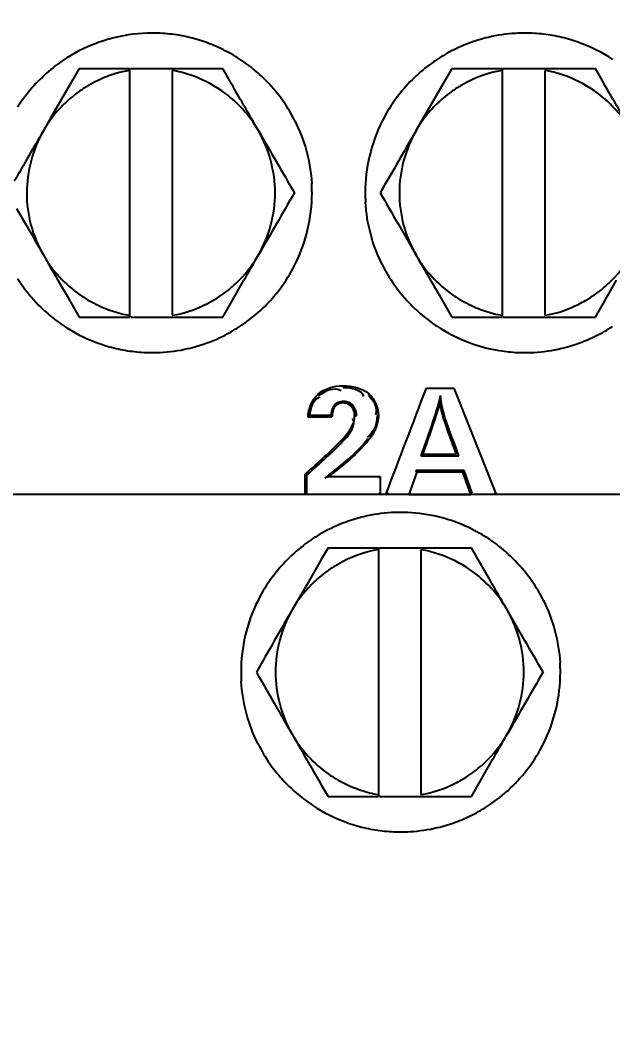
# Model space of a CAD drawing. Header units: millimetres. Extents: x 4086 to 8300, y 123 to 1549.
# Drawn here: x 7723.48 to 7727.65, y 603.03 to 610.21 of the extents above; entities that cross this region are included whole.
import ezdxf

# ---------------------------------------------------------------- set-up
doc = ezdxf.new("R2010")
doc.units = ezdxf.units.MM
doc.linetypes.add('CENTER', pattern=[0.6, 0.375, -0.075, 0.075, -0.075])
for name, color, linetype in [('中心线', 7, 'Continuous'), ('外形图', 7, 'Continuous'), ('尺寸标注', 7, 'Continuous'), ('运动范围', 7, 'Continuous')]:
    doc.layers.add(name, color=color, linetype=linetype)
doc.styles.add('思源黑', font='SourceHanSansCN-Normal.ttf')
doc.dimstyles.new('尺寸标注_1_4比例', dxfattribs={"dimtxt": 7, "dimasz": 6, "dimexe": 2, "dimexo": 1.5, "dimgap": 1, "dimtad": 1, "dimdec": 1, "dimlfac": 4, "dimdsep": 46, "dimtxsty": '思源黑', "dimcen": 0.09, "dimadec": 0, "dimazin": 0, "dimtp": 0.01, "dimtm": 0.01, "dimtfac": 1, "dimtdec": 1, "dimtofl": 0, "dimtmove": 0, "dimatfit": 3, "dimfxl": 1, "dimtolj": 1, "dimarcsym": 0})

# ---------------------------------------------------------------- blocks, each defined once
blk = doc.blocks.new('*D749')
at = {"layer": 'Defpoints', "color": 0}
for p in [(7701.103, 606.8629), (7716.0449, 606.8629), (7783.6327, 606.8629), (7961.6009, 575.4823), (7746.5371, 550.4618)]:
    blk.add_point(p, dxfattribs=at)
at = {"layer": '尺寸标注', "color": 0, "lineweight": -2}
blk.add_line((7717.5449, 606.8629), (7718.126, 606.8629), dxfattribs=at)
blk.add_arc((7783.6327, 606.8629), 67.5067, 185.094128, 344.905872, dxfattribs=at)
at = {"layer": '尺寸标注', "color": 0}
for points in [[(7717.3916, 600.9132), (7715.3936, 600.8243), (7716.126, 606.8629)], [(7849.7865, 589.0665), (7847.8343, 589.501), (7850.1139, 595.1404)]]:
    blk.add_solid(points, dxfattribs=at)
at = {"layer": '尺寸标注', "color": 0, "insert": (7783.6327, 544.0665), "char_height": 7, "attachment_point": 5, "style": '思源黑'}
blk.add_mtext('\\A1;+\\A1;170%%d', dxfattribs=at)
blk = doc.blocks.new('*D750')
at = {"layer": 'Defpoints', "color": 0}
for p in [(7746.4945, 663.3329), (7961.6062, 638.2257), (7701.103, 606.8629), (7720.6832, 606.8629), (7783.6327, 606.8629)]:
    blk.add_point(p, dxfattribs=at)
at = {"layer": '尺寸标注', "color": 0, "lineweight": -2}
blk.add_arc((7783.6327, 606.8629), 67.5878, 15.082182, 174.911989, dxfattribs=at)
at = {"layer": '尺寸标注', "color": 0}
for points in [[(7847.9162, 624.2324), (7849.8685, 624.6666), (7850.1949, 618.5926)], [(7715.3122, 612.9013), (7717.3102, 612.8126), (7716.0449, 606.8629)]]:
    blk.add_solid(points, dxfattribs=at)
at = {"layer": '尺寸标注', "color": 0, "insert": (7783.6327, 679.1611), "char_height": 7, "attachment_point": 5, "style": '思源黑'}
blk.add_mtext('\\A1;-\\A1;170%%d', dxfattribs=at)

msp = doc.modelspace()

# ---------------------------------------------------------------- linework, layer by layer
at = {"layer": '中心线', "linetype": 'CENTER', "ltscale": 20}
msp.add_line((7981.1487, 606.8692), (7585.9109, 606.8692), dxfattribs=at)
at = {"layer": '外形图'}
for p, q in [((7723.8976, 609.8692), (7723.85, 609.7872)), ((7723.8976, 609.8692), (7724.252, 609.8692)), ((7724.252, 609.8692), (7724.252, 608.1192)), ((7724.2593, 609.8692), (7724.9077, 609.8692)), ((7724.9548, 609.7872), (7724.9077, 609.8692)), ((7726.5226, 609.8692), (7726.475, 609.7872)), ((7726.5226, 609.8692), (7726.877, 609.8692)), ((7726.877, 609.8692), (7726.877, 608.1192)), ((7726.8843, 609.8692), (7727.5327, 609.8692)), ((7727.5798, 609.7872), (7727.5327, 609.8692)), ((7724.5519, 609.8562), (7724.5519, 608.1321)), ((7727.1769, 609.8562), (7727.1769, 608.1321)), ((7723.85, 609.7872), (7723.7471, 609.6096)), ((7726.475, 609.7872), (7726.3721, 609.6096)), ((7723.7471, 609.6096), (7723.6957, 609.5206)), ((7726.3721, 609.6096), (7726.3207, 609.5206)), ((7723.6957, 609.5206), (7723.6708, 609.4776)), ((7726.3207, 609.5206), (7726.2693, 609.4317)), ((7723.6708, 609.4776), (7723.6443, 609.4317)), ((7726.0509, 609.0523), (7726.0175, 608.9942)), ((7723.4555, 608.8846), (7723.5183, 608.7753)), ((7723.5183, 608.7753), (7723.5814, 608.6658)), ((7726.1433, 608.7753), (7726.2064, 608.6658)), ((7723.5814, 608.6658), (7723.6443, 608.5567)), ((7726.2064, 608.6658), (7726.2693, 608.5567)), ((7723.6443, 608.5567), (7723.6957, 608.4678)), ((7724.9548, 608.2011), (7725.057, 608.3788)), ((7727.5798, 608.2011), (7727.682, 608.3788)), ((7723.8305, 608.2349), (7723.85, 608.2011)), ((7726.4555, 608.2349), (7726.475, 608.2011)), ((7723.85, 608.2011), (7723.8976, 608.1192)), ((7724.9077, 608.1192), (7724.9548, 608.2011)), ((7726.475, 608.2011), (7726.5226, 608.1192)), ((7727.5327, 608.1192), (7727.5798, 608.2011)), ((7723.8976, 608.1192), (7724.252, 608.1192)), ((7724.2593, 608.1192), (7724.9077, 608.1192)), ((7726.5226, 608.1192), (7726.877, 608.1192)), ((7726.8843, 608.1192), (7727.5327, 608.1192)), ((7725.5779, 607.5753), (7725.5876, 607.5669)), ((7725.7551, 607.6352), (7725.7574, 607.6239)), ((7725.9388, 607.5776), (7725.9338, 607.5691)), ((7726.3422, 607.6195), (7726.537, 607.6195)), ((7726.537, 607.6195), (7726.833, 606.8695)), ((7725.7582, 607.5146), (7725.7605, 607.5252)), ((7725.6983, 607.4904), (7725.6917, 607.4966)), ((7725.8146, 607.4895), (7725.8251, 607.4964)), ((7725.6767, 607.4148), (7725.5091, 607.4148)), ((7725.6691, 607.4255), (7725.5229, 607.4255)), ((7725.6767, 607.4148), (7725.6691, 607.4255)), ((7725.8371, 607.4237), (7725.8503, 607.4234)), ((7726.0042, 607.4247), (7725.9956, 607.4245)), ((7725.7578, 607.2669), (7725.7681, 607.2592)), ((7725.9377, 607.2556), (7725.9314, 607.2622)), ((7726.3165, 607.1542), (7726.3034, 607.1431)), ((7726.3034, 607.1431), (7726.5719, 607.1431)), ((7726.3165, 607.1542), (7726.5542, 607.1542)), ((7725.4877, 607.0126), (7725.5009, 607.0077)), ((7725.4877, 606.8695), (7725.4877, 607.0126)), ((7725.5009, 606.8805), (7725.5009, 607.0077)), ((7726.2747, 607.0278), (7726.2189, 606.8695)), ((7726.2748, 607.0278), (7726.2693, 607.0387)), ((7726.609, 607.0387), (7726.2693, 607.0387)), ((7726.5991, 607.0278), (7726.2748, 607.0278)), ((7726.5991, 607.0278), (7726.609, 607.0387)), ((7726.6555, 606.8695), (7726.5991, 607.0278)), ((7726.6654, 606.8805), (7726.609, 607.0387)), ((7725.6564, 606.997), (7725.6278, 606.986)), ((7725.6564, 606.997), (7726.0167, 606.997)), ((7726.0167, 606.997), (7726.0081, 606.986)), ((7726.0167, 606.997), (7726.0167, 606.8695)), ((7725.4877, 606.8695), (7725.5009, 606.8805)), ((7726.0167, 606.8695), (7725.4877, 606.8695)), ((7726.0167, 606.8695), (7726.0081, 606.8805)), ((7726.0575, 606.8695), (7726.0756, 606.8805)), ((7726.1108, 606.8695), (7726.0575, 606.8695)), ((7726.2189, 606.8695), (7726.1108, 606.8695)), ((7726.2189, 606.8695), (7726.2134, 606.8805)), ((7726.6555, 606.8695), (7726.6654, 606.8805)), ((7726.8331, 606.8695), (7726.6555, 606.8695)), ((7726.833, 606.8695), (7726.8191, 606.8804)), ((7725.6498, 606.4942), (7725.6022, 606.4122)), ((7725.6498, 606.4942), (7726.0042, 606.4942)), ((7726.0042, 606.4942), (7726.0042, 604.7442)), ((7726.0115, 606.4942), (7726.6599, 606.4942)), ((7726.3041, 606.4812), (7726.3041, 604.7571)), ((7726.707, 606.4122), (7726.6599, 606.4942)), ((7725.6022, 606.4122), (7725.4993, 606.2346)), ((7725.4993, 606.2346), (7725.4478, 606.1456)), ((7725.4478, 606.1456), (7725.3965, 606.0567)), ((7726.9748, 605.9475), (7726.9118, 606.0567)), ((7727.0381, 605.8381), (7726.9748, 605.9475)), ((7725.1781, 605.6773), (7725.1447, 605.6192)), ((7725.2705, 605.4003), (7725.3335, 605.2908)), ((7725.3335, 605.2908), (7725.3965, 605.1817)), ((7726.707, 604.8261), (7726.8092, 605.0038)), ((7725.5827, 604.8599), (7725.6022, 604.8261)), ((7725.6022, 604.8261), (7725.6498, 604.7442)), ((7726.6599, 604.7442), (7726.707, 604.8261)), ((7725.6498, 604.7442), (7726.0042, 604.7442)), ((7726.0115, 604.7442), (7726.6599, 604.7442))]:
    msp.add_line(p, q, dxfattribs=at)
for points in [[(7725.7605, 607.5252), (7725.7491, 607.5246), (7725.7385, 607.5231), (7725.7289, 607.5208), (7725.7203, 607.5178), (7725.7127, 607.5143), (7725.7061, 607.5103), (7725.7004, 607.506), (7725.6956, 607.5013), (7725.6917, 607.4966)], [(7725.8251, 607.4964), (7725.8191, 607.5026), (7725.8123, 607.5082), (7725.8047, 607.5131), (7725.7965, 607.5172), (7725.7878, 607.5206), (7725.7789, 607.5232), (7725.7697, 607.5247), (7725.7605, 607.5252)], [(7725.6917, 607.4966), (7725.6866, 607.4886), (7725.6819, 607.4793), (7725.6777, 607.4685), (7725.6742, 607.456), (7725.6713, 607.4418), (7725.6691, 607.4255)], [(7725.8503, 607.4234), (7725.8497, 607.4369), (7725.8479, 607.4492), (7725.845, 607.4604), (7725.8412, 607.4706), (7725.8366, 607.48), (7725.8313, 607.4886), (7725.8251, 607.4964)], [(7726.0573, 606.8692), (7726.0433, 606.8692), (7726.0298, 606.8693), (7726.0167, 606.8695)]]:
    msp.add_lwpolyline(points, dxfattribs=at)
for centre, radius, start, end in [((7724.4122, 608.9943), 1.1249, 103.96074, 110.66724), ((7724.4126, 608.9904), 1.1288, 90.02617, 103.93534), ((7724.4121, 608.9947), 1.1245, 87.18946, 90.00063), ((7724.412, 608.9937), 1.1255, 80.48588, 87.18615), ((7724.4121, 608.9947), 1.1245, 70.42002, 80.48238), ((7727.0367, 608.9942), 1.125, 103.33223, 106.66723), ((7727.037, 608.9923), 1.1269, 93.34178, 103.32333), ((7727.0367, 608.9945), 1.1247, 86.66707, 93.33144), ((7727.0366, 608.9937), 1.1255, 80.00052, 86.66368), ((7727.0367, 608.9946), 1.1246, 73.32958, 79.99708), ((7724.414, 608.9908), 1.1288, 110.68997, 124.05864), ((7724.412, 608.9943), 1.1249, 68.50784, 70.42045), ((7724.4123, 608.9951), 1.1241, 63.70903, 68.50747), ((7727.0378, 608.9923), 1.1272, 113.34213, 123.32228), ((7727.037, 608.9934), 1.1259, 106.67067, 113.32961), ((7727.0368, 608.9952), 1.124, 71.83298, 73.32883), ((7727.0365, 608.9943), 1.125, 69.99576, 71.83302), ((7727.0363, 608.9938), 1.1254, 56.6635, 69.993), ((7724.4117, 608.9939), 1.1254, 57.00408, 63.70698), ((7724.4167, 608.9898), 1.1312, 127.47728, 144.1545), ((7724.4123, 608.9941), 1.1251, 124.08098, 127.43165), ((7724.4115, 608.9939), 1.1255, 50.29761, 56.99833), ((7727.0411, 608.9898), 1.1311, 126.71032, 143.28493), ((7727.0368, 608.994), 1.1252, 123.33118, 126.66572), ((7724.412, 608.9946), 1.1246, 46.93945, 50.29512), ((7724.405, 608.9893), 1.1333, 26.89277, 46.86136), ((7724.4038, 608.9922), 0.8777, 119.88469, 124.88436), ((7727.0288, 608.9922), 0.8777, 119.88469, 124.88436), ((7724.403, 608.9932), 0.8763, 124.87614, 133.24101), ((7727.0387, 608.9929), 1.1274, 143.33789, 153.31735), ((7727.028, 608.9932), 0.8763, 124.87614, 133.24101), ((7724.4124, 608.994), 1.1253, 144.19797, 147.54951), ((7724.4025, 608.9939), 0.8755, 133.25067, 141.6241), ((7727.0275, 608.9939), 0.8755, 133.25067, 141.6241), ((7724.4033, 608.9934), 0.8765, 141.63375, 149.99771), ((7727.0283, 608.9934), 0.8765, 141.63375, 149.99771), ((7727.0405, 608.9927), 1.1291, 153.3497, 166.63763), ((7917.7937, 720.6488), 222.4346, 209.999945, 210.130158), ((7912.2511, 502.0899), 214.7358, 150.008043, 150.12485), ((7727.0405, 608.9936), 1.1289, 166.68251, 179.96906), ((7724.4114, 608.9943), 1.1253, 359.99253, 3.34393), ((7724.406, 608.9947), 0.8789, 180.03198, 194.96528), ((7917.7937, 497.3396), 222.4346, 149.869842, 150.000055), ((7724.4076, 608.9948), 1.1291, 346.60517, 359.96871), ((7727.0368, 608.994), 1.1251, 179.99251, 183.32448), ((7727.031, 608.9947), 0.8789, 180.03198, 194.96528), ((7724.4057, 608.9956), 0.8788, 195.02903, 209.96306), ((7724.4077, 608.9957), 1.1292, 333.194, 346.55956), ((7727.0307, 608.9956), 0.8788, 195.02903, 209.96306), ((7724.3982, 608.9969), 0.8795, 313.29118, 329.96179), ((7727.0232, 608.9969), 0.8795, 313.29118, 329.96179), ((7724.4096, 608.9955), 1.1274, 323.12263, 333.16104), ((7727.0413, 608.9974), 1.1307, 206.7021, 223.28051), ((7724.412, 608.994), 1.1248, 212.44009, 215.79246), ((7724.4135, 608.9953), 1.1269, 215.80056, 225.84284), ((7724.4009, 608.9952), 0.8763, 304.87614, 313.24101), ((7724.4073, 608.9985), 1.1311, 306.39401, 323.06878), ((7727.0259, 608.9952), 0.8763, 304.87614, 313.24101), ((7724.397, 608.9855), 0.865, 235.08374, 243.51002), ((7724.3999, 608.9964), 0.878, 299.96582, 304.88382), ((7727.0364, 608.9939), 1.1248, 223.32409, 226.65947), ((7727.022, 608.9855), 0.865, 235.08374, 243.51002), ((7727.0416, 608.9677), 0.8447, 296.4422, 299.95926), ((7727.0249, 608.9964), 0.878, 299.96582, 304.88382), ((7724.412, 608.9941), 1.125, 225.85393, 229.20899), ((7727.037, 608.9946), 1.1256, 226.66287, 233.32292), ((7724.4119, 608.9939), 1.1248, 229.20823, 232.56232), ((7724.4118, 608.9938), 1.1246, 232.5636, 235.9151), ((7724.4116, 608.9942), 1.125, 302.99503, 306.34843), ((7727.0364, 608.9939), 1.1247, 233.32634, 236.66182), ((7724.4136, 608.9972), 1.1284, 235.93759, 249.30926), ((7724.4112, 608.9949), 1.1258, 296.29151, 302.99256), ((7727.038, 608.9972), 1.1284, 236.68393, 249.97335), ((7727.0358, 608.9949), 1.1259, 296.67218, 303.33123), ((7724.4118, 608.9938), 1.1246, 249.33188, 252.68714), ((7724.411, 608.996), 1.1269, 286.23687, 296.27916), ((7727.0364, 608.9939), 1.1247, 249.99552, 259.9969), ((7727.036, 608.9949), 1.1258, 286.67172, 293.33124), ((7727.0362, 608.9941), 1.125, 293.33462, 296.66969), ((7724.412, 608.9947), 1.1255, 252.69061, 259.3914), ((7724.4119, 608.9947), 1.1255, 259.39715, 266.09905), ((7724.4118, 608.994), 1.1248, 266.10266, 270.00006), ((7724.4118, 608.9937), 1.1245, 269.99938, 272.81196), ((7724.4115, 608.996), 1.1268, 272.82233, 282.86472), ((7724.4118, 608.994), 1.1248, 282.87382, 286.22635), ((7727.0364, 608.9948), 1.1256, 260.00032, 266.66355), ((7727.0363, 608.9939), 1.1247, 266.66695, 273.33156), ((7727.036, 608.996), 1.1269, 273.34186, 283.32407), ((7727.0363, 608.994), 1.1249, 283.33301, 286.66829), ((7729.8203, 607.2312), 3.396, 174.30831, 175.21334), ((7726.2269, 606.5011), 1.162, 127.29063, 128.15214), ((7726.5744, 782.9994), 176.1302, 269.884334, 270.026411), ((7726.1614, 605.6195), 1.1247, 103.33567, 106.67107), ((7726.1617, 605.6174), 1.1268, 93.34347, 103.32668), ((7726.1614, 605.6195), 1.1247, 69.99626, 93.33321), ((7726.1625, 605.6176), 1.1268, 113.34715, 123.32925), ((7726.1618, 605.6186), 1.1256, 106.67449, 113.33464), ((7726.161, 605.6186), 1.1257, 63.33134, 69.99376), ((7726.1612, 605.6189), 1.1253, 61.77711, 63.32859), ((7726.1615, 605.6197), 1.1245, 56.66246, 61.77701), ((7726.1657, 605.6152), 1.1307, 126.71794, 143.2957), ((7726.1615, 605.6194), 1.1248, 123.33821, 126.67329), ((7726.1608, 605.6185), 1.1259, 49.99814, 56.66053), ((7726.1612, 605.6192), 1.125, 46.66416, 49.9957), ((7726.1543, 605.614), 1.1336, 26.74147, 46.58767), ((7726.156, 605.6172), 0.8777, 119.88469, 124.88436), ((7726.1634, 605.6182), 1.127, 143.34873, 153.32977), ((7726.1551, 605.6182), 0.8763, 124.87614, 133.24101), ((7726.1547, 605.6189), 0.8755, 133.25067, 141.6241), ((7726.1555, 605.6184), 0.8765, 141.63375, 149.99771), ((7726.1653, 605.618), 1.1288, 153.36223, 166.65138), ((7911.3782, 498.7149), 214.7358, 150.008043, 150.12485), ((7726.1529, 605.6188), 0.8761, 22.50071, 29.99059), ((7726.1531, 605.6189), 0.8759, 15.00065, 22.49272), ((7726.1655, 605.6189), 1.1288, 166.69631, 179.98294), ((7726.1501, 605.6187), 0.8789, 0.03198, 14.96528), ((7726.161, 605.6191), 1.1253, 0.00622, 3.33766), ((7726.1619, 605.6193), 1.1252, 180.00622, 183.33809), ((7726.1582, 605.6197), 0.8789, 180.03198, 194.96528), ((7919.5459, 493.9646), 222.4346, 149.869842, 150.000055), ((7726.1574, 605.6195), 1.1289, 346.69755, 359.98298), ((7726.1579, 605.6206), 0.8788, 195.02903, 209.96306), ((7726.1576, 605.6204), 1.1289, 333.36409, 346.65268), ((7726.1504, 605.6219), 0.8795, 313.29118, 329.96179), ((7726.1667, 605.6227), 1.1311, 206.71309, 223.28822), ((7726.1596, 605.6201), 1.127, 323.35048, 333.33161), ((7726.1531, 605.6202), 0.8763, 304.87614, 313.24101), ((7726.1556, 605.6251), 1.1332, 303.4147, 323.26573), ((7726.1619, 605.6193), 1.1252, 223.33168, 226.66635), ((7726.1491, 605.6105), 0.865, 235.08374, 243.51002), ((7726.1688, 605.5927), 0.8447, 296.4422, 299.95926), ((7726.1521, 605.6214), 0.878, 299.96582, 304.88382), ((7726.1624, 605.62), 1.126, 226.66974, 233.32837), ((7726.1618, 605.6193), 1.1251, 233.33179, 236.6666), ((7726.1634, 605.6225), 1.1287, 236.68858, 249.9757), ((7726.1612, 605.6196), 1.1255, 296.67559, 303.33595), ((7726.1617, 605.6191), 1.1249, 249.99796, 253.33033), ((7726.1613, 605.6196), 1.1255, 286.67359, 293.33406), ((7726.1616, 605.6188), 1.1246, 293.33747, 296.67311), ((7726.1619, 605.6199), 1.1257, 253.33371, 259.99596), ((7726.1617, 605.6198), 1.1257, 260.0016, 266.66446), ((7726.1616, 605.6189), 1.1247, 266.6679, 273.33248), ((7726.1613, 605.6209), 1.1267, 273.3427, 283.3255), ((7726.1616, 605.6188), 1.1246, 283.33454, 286.67018)]:
    msp.add_arc(centre, radius, start, end, dxfattribs=at)
for points in [[(7724.252, 609.8562), (7724.1518, 609.8419), (7724.0542, 609.8035), (7723.9665, 609.7532)], [(7724.6752, 609.8254), (7724.6351, 609.839), (7724.5938, 609.8502), (7724.5519, 609.8562)], [(7724.902, 609.7121), (7724.8327, 609.7605), (7724.7553, 609.7984), (7724.6752, 609.8254)], [(7726.877, 609.8562), (7726.7768, 609.8419), (7726.6792, 609.8035), (7726.5915, 609.7532)], [(7727.3002, 609.8254), (7727.2601, 609.839), (7727.2188, 609.8502), (7727.1769, 609.8562)], [(7727.527, 609.7121), (7727.4577, 609.7605), (7727.3803, 609.7984), (7727.3002, 609.8254)], [(7725.1596, 609.4317), (7725.0912, 609.5501), (7725.023, 609.6687), (7724.9548, 609.7872)], [(7727.7846, 609.4317), (7727.7162, 609.5501), (7727.648, 609.6687), (7727.5798, 609.7872)], [(7725.1596, 609.4317), (7725.0961, 609.5416), (7725.0062, 609.6396), (7724.902, 609.7121)], [(7727.7846, 609.4317), (7727.7211, 609.5416), (7727.6312, 609.6396), (7727.527, 609.7121)], [(7725.4157, 609.5019), (7725.4845, 609.3658), (7725.5259, 609.2123), (7725.5348, 609.06)], [(7723.6443, 609.4317), (7723.5759, 609.3132), (7723.5076, 609.1946), (7723.4394, 609.0759)], [(7723.6443, 609.4317), (7723.5688, 609.3009), (7723.5271, 609.1452), (7723.5271, 608.9942)], [(7725.2768, 608.9942), (7725.2768, 609.1452), (7725.235, 609.3009), (7725.1596, 609.4317)], [(7726.2693, 609.4317), (7726.1938, 609.3009), (7726.1521, 609.1452), (7726.1521, 608.9942)], [(7725.1596, 608.5567), (7725.235, 608.6874), (7725.2768, 608.8432), (7725.2768, 608.9942)], [(7726.0175, 608.9942), (7726.0594, 608.9212), (7726.1013, 608.8482), (7726.1433, 608.7753)], [(7726.0312, 608.4893), (7725.9632, 608.6248), (7725.9223, 608.7774), (7725.9135, 608.9288)], [(7723.6443, 608.5567), (7723.7078, 608.4468), (7723.7977, 608.3488), (7723.9019, 608.2762)], [(7725.057, 608.3788), (7725.0912, 608.4381), (7725.1254, 608.4974), (7725.1596, 608.5567)], [(7726.2693, 608.5567), (7726.3313, 608.4494), (7726.3933, 608.3421), (7726.4555, 608.2349)], [(7726.2693, 608.5567), (7726.3328, 608.4468), (7726.4227, 608.3488), (7726.5269, 608.2762)], [(7723.6957, 608.4678), (7723.7406, 608.3901), (7723.7855, 608.3125), (7723.8305, 608.2349)], [(7724.5519, 608.1321), (7724.6525, 608.1466), (7724.7504, 608.1851), (7724.8384, 608.2359)], [(7724.0111, 608.2114), (7724.0491, 608.1925), (7724.0885, 608.1765), (7724.1287, 608.163)], [(7724.1287, 608.163), (7724.1688, 608.1494), (7724.21, 608.1382), (7724.252, 608.1321)], [(7726.6361, 608.2114), (7726.6741, 608.1925), (7726.7135, 608.1765), (7726.7537, 608.163)], [(7726.7537, 608.163), (7726.7938, 608.1494), (7726.835, 608.1382), (7726.877, 608.1321)], [(7727.1769, 608.1321), (7727.2606, 608.1441), (7727.3421, 608.1737), (7727.4177, 608.2114)], [(7725.5091, 607.4148), (7725.5109, 607.473), (7725.5349, 607.5361), (7725.5779, 607.5753)], [(7725.5779, 607.5753), (7725.624, 607.6172), (7725.6927, 607.6352), (7725.7551, 607.6352)], [(7725.5876, 607.5669), (7725.6267, 607.6024), (7725.6985, 607.631), (7725.7424, 607.6015)], [(7725.7551, 607.6352), (7725.8193, 607.6352), (7725.8907, 607.6202), (7725.9388, 607.5776)], [(7725.7574, 607.6239), (7725.8093, 607.6239), (7725.8875, 607.6113), (7725.8996, 607.5608)], [(7725.9388, 607.5776), (7725.9803, 607.5409), (7726.0042, 607.4802), (7726.0042, 607.4247)], [(7726.0575, 606.8695), (7726.1524, 607.1195), (7726.2473, 607.3695), (7726.3423, 607.6195)], [(7725.5229, 607.4255), (7725.5263, 607.4752), (7725.5447, 607.54), (7725.5909, 607.5584)], [(7725.9338, 607.5691), (7725.9704, 607.5367), (7726.0051, 607.4745), (7725.9829, 607.431)], [(7726.4411, 607.568), (7726.4072, 607.423), (7726.352, 607.2838), (7726.3035, 607.1431)], [(7726.4361, 607.5146), (7726.4017, 607.3928), (7726.3578, 607.2738), (7726.3165, 607.1542)], [(7726.5542, 607.1542), (7726.5116, 607.2732), (7726.462, 607.3908), (7726.4361, 607.5146)], [(7726.5719, 607.1431), (7726.5217, 607.2825), (7726.4556, 607.4205), (7726.441, 607.568)], [(7725.7578, 607.2669), (7725.7977, 607.3097), (7725.8371, 607.3651), (7725.8371, 607.4237)], [(7725.7681, 607.2592), (7725.8036, 607.2973), (7725.8515, 607.3619), (7725.8229, 607.4053)], [(7725.9956, 607.4245), (7725.9956, 607.3691), (7725.9736, 607.3006), (7725.9249, 607.2742)], [(7726.0042, 607.4247), (7726.0042, 607.3642), (7725.9753, 607.3032), (7725.9377, 607.2556)], [(7725.4877, 607.0126), (7725.5803, 607.0946), (7725.6736, 607.1764), (7725.7578, 607.2669)], [(7725.5009, 607.0077), (7725.5925, 607.0888), (7725.6847, 607.1697), (7725.7681, 607.2593)], [(7725.9314, 607.2622), (7725.8466, 607.1548), (7725.7344, 607.0717), (7725.6278, 606.9859)], [(7725.9377, 607.2556), (7725.8588, 607.1556), (7725.7552, 607.0774), (7725.6564, 606.997)], [(7726.0042, 606.4812), (7725.904, 606.4669), (7725.8064, 606.4285), (7725.7187, 606.3782)], [(7726.4274, 606.4504), (7726.3873, 606.464), (7726.346, 606.4752), (7726.3041, 606.4812)], [(7726.6542, 606.3371), (7726.5849, 606.3855), (7726.5075, 606.4234), (7726.4274, 606.4504)], [(7726.9118, 606.0567), (7726.8434, 606.1751), (7726.7751, 606.2937), (7726.707, 606.4122)], [(7726.9118, 606.0567), (7726.8483, 606.1666), (7726.7583, 606.2646), (7726.6542, 606.3371)], [(7727.1666, 606.1241), (7727.2347, 605.9886), (7727.2756, 605.836), (7727.2844, 605.6846)], [(7725.3965, 606.0567), (7725.321, 605.9259), (7725.2793, 605.7702), (7725.2793, 605.6192)], [(7727.165, 605.6192), (7727.1227, 605.6921), (7727.0804, 605.7651), (7727.0381, 605.8381)], [(7725.1447, 605.6192), (7725.1866, 605.5462), (7725.2285, 605.4732), (7725.2705, 605.4003)], [(7726.9118, 605.1817), (7726.9872, 605.3124), (7727.029, 605.4682), (7727.029, 605.6192)], [(7725.1564, 605.1143), (7725.0883, 605.2498), (7725.0474, 605.4024), (7725.0386, 605.5538)], [(7725.3965, 605.1817), (7725.4585, 605.0744), (7725.5205, 604.9671), (7725.5827, 604.8599)], [(7725.3965, 605.1817), (7725.46, 605.0718), (7725.5499, 604.9738), (7725.6541, 604.9012)], [(7726.8092, 605.0038), (7726.8434, 605.0631), (7726.8775, 605.1224), (7726.9118, 605.1817)], [(7725.7633, 604.8364), (7725.8013, 604.8175), (7725.8407, 604.8015), (7725.8809, 604.788)], [(7725.8809, 604.788), (7725.921, 604.7744), (7725.9622, 604.7632), (7726.0042, 604.7571)], [(7726.3041, 604.7571), (7726.3877, 604.7691), (7726.4693, 604.7987), (7726.5449, 604.8364)]]:
    msp.add_open_spline(points, degree=3, dxfattribs=at)
for points, knots in [([(7725.7582, 607.5146), (7725.7479, 607.5146), (7725.7259, 607.5117), (7725.7051, 607.4999), (7725.6983, 607.4904)], [0, 0, 0, 0, 0.469607, 1, 1, 1, 1]), ([(7725.8146, 607.4895), (7725.8076, 607.4976), (7725.7896, 607.5098), (7725.7685, 607.5146), (7725.7582, 607.5146)], [0, 0, 0, 0, 0.510038, 1, 1, 1, 1]), ([(7725.6983, 607.4904), (7725.6907, 607.48), (7725.681, 607.4545), (7725.6778, 607.4283), (7725.6767, 607.4148)], [0, 0, 0, 0, 0.488758, 1, 1, 1, 1]), ([(7725.8371, 607.4237), (7725.8371, 607.4355), (7725.8339, 607.4592), (7725.8224, 607.4806), (7725.8146, 607.4895)], [0, 0, 0, 0, 0.501082, 1, 1, 1, 1])]:
    msp.add_open_spline(points, degree=3, knots=knots, dxfattribs=at)
at = {"layer": '运动范围'}
msp.add_arc((7783.7746, 606.8692), 180.575, 10, 349.993572, dxfattribs=at)

# ---------------------------------------------------------------- dimensions: what is measured, and where the dimension line sits
at = {"layer": '尺寸标注'}
for base, line1, line2, text, picture, middle in [((7746.4945, 663.3329), ((7701.103, 606.8629), (7720.6832, 606.8629)), ((7783.6327, 606.8629), (7961.6062, 638.2257)), '\\A1;-<>', '*D750', (7783.6327, 674.4507)), ((7746.5371, 550.4618), ((7701.103, 606.8629), (7716.0449, 606.8629)), ((7961.6009, 575.4823), (7783.6327, 606.8629)), '\\A1;+<>', '*D749', (7783.6327, 539.3561))]:
    dim = msp.add_angular_dim_2l(base=base, line1=line1, line2=line2, text=text, dimstyle='尺寸标注_1_4比例', dxfattribs=at)
    dim.commit()
    dim.dimension.update_dxf_attribs({"geometry": picture, "text_midpoint": middle, "dimtype": 162})

doc.saveas('drawing.dxf')
